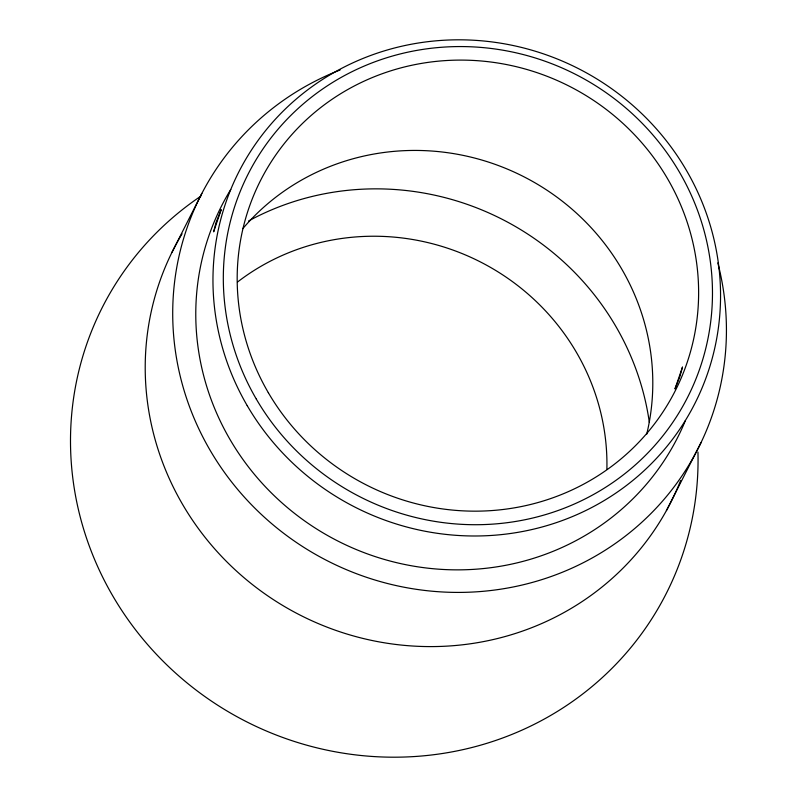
<?xml version="1.0" encoding="UTF-8"?>
<svg xmlns="http://www.w3.org/2000/svg" width="797" height="797" viewBox="0 0 797 797"><rect width="100%" height="100%" fill="white"/><g stroke="black" fill="none" stroke-linecap="round" stroke-linejoin="round"><path stroke-width="1.2" d="M221.128 209.85L213.636 231.827L216.057 222.512L221.098 209.82M172.072 252.141L201.86 193.422M666.412 510.608L701.001 442.654M237.506 282.038A227.842 219.235 26.9 0 1 479.814 261.635A227.842 219.235 26.9 0 1 606.886 468.965M248.644 220.928A269.685 259.503 26.9 0 1 649.336 422.37M242.826 228.6A232.495 223.708 26.9 0 1 523.639 176.635A232.495 223.708 26.9 0 1 646.686 434.315M685.36 420.667A255.737 246.074 26.9 0 1 338.018 541.113A255.737 246.074 26.9 0 1 230.751 189.507M717.808 262.92A278.99 268.45 26.9 0 1 532.007 582.517A278.99 268.45 26.9 0 1 189.915 407.765A278.99 268.45 26.9 0 1 340.1 69.987M680.648 480.511A278.99 268.45 26.9 0 1 303.239 616.669A278.99 268.45 26.9 0 1 182.045 233.85M697.953 452.128A316.19 304.245 26.9 0 1 244.908 720.916A316.19 304.245 26.9 0 1 200.774 196.211M682.461 367.168L679.811 376.832L674.979 388.906L682.461 367.168M268.31 392.652A232.495 223.708 26.9 0 0 667.926 404.059A232.495 223.708 26.9 0 0 467.47 60.193A232.495 223.708 26.9 0 0 268.31 392.652M256.315 399.088A246.462 237.147 26.9 0 0 679.941 411.172A246.462 237.147 26.9 0 0 467.44 46.664A246.462 237.147 26.9 0 0 256.315 399.088M247.2 405.613A255.737 246.074 26.9 0 0 686.785 418.166A255.737 246.074 26.9 0 0 466.275 39.92A255.737 246.074 26.9 0 0 247.2 405.613"/></g></svg>
